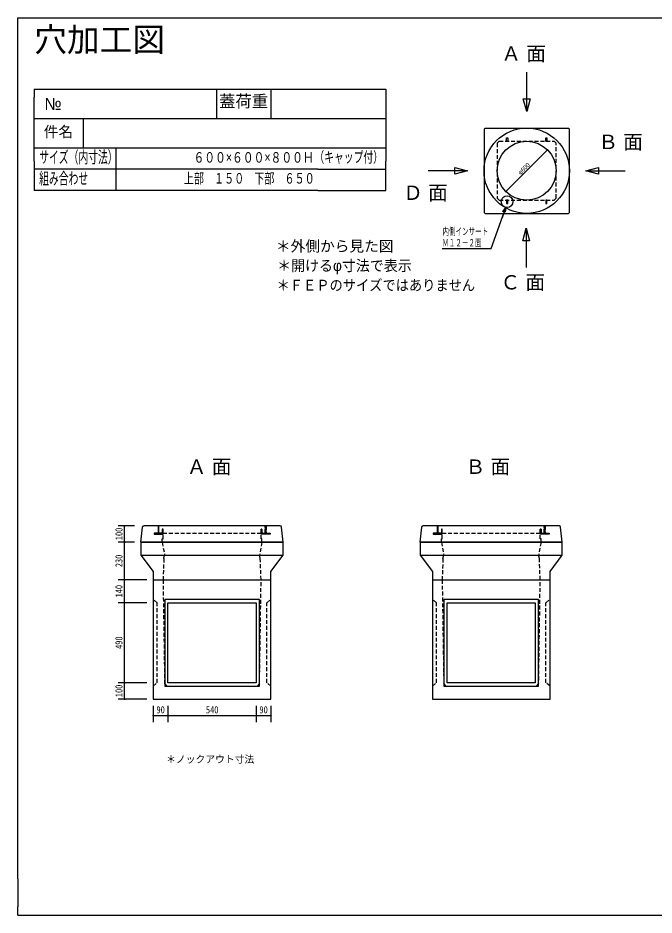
# Model space of a CAD drawing. Units: millimetres, scale not verified. Extents: x -3704 to 3796, y -2790 to 2696.
# Drawn here: x -3704 to 189, y -2790 to 2696 of the extents above; entities that cross this region are included whole.
import ezdxf
from ezdxf.enums import TextEntityAlignment as Align

# ---------------------------------------------------------------- set-up
doc = ezdxf.new("R2010")
doc.units = ezdxf.units.MM
doc.header["$LTSCALE"] = 20
doc.linetypes.add('DASHED1', pattern=[1.8, 1.2, -0.6])
doc.layers.add('0-0_レイヤ_1', color=7, linetype='Continuous')
doc.layers.add('0-9_レイヤ10', color=7, linetype='Continuous')
doc.styles.add('HG丸ｺﾞｼｯｸM-PRO', font='')
doc.styles.add('図脳フォント', font='')
doc.styles.add('ＭＳ ゴシック', font='')
doc.styles.get('HG丸ｺﾞｼｯｸM-PRO').set_extended_font_data('HG丸ｺﾞｼｯｸM-PRO')
doc.styles.get('図脳フォント').set_extended_font_data('図脳フォント')
doc.styles.get('ＭＳ ゴシック').set_extended_font_data('MS Gothic')

msp = doc.modelspace()

# ---------------------------------------------------------------- hatches: boundary and pattern name
at = {"layer": '0-0_レイヤ_1'}
for points in [[(-457.49, 1889.16, 1), (-469.49, 1889.16, 1)], [(-712.05, 1634.6, 1), (-724.05, 1634.6, 1)]]:
    msp.add_hatch(color=256, dxfattribs=at).paths.add_polyline_path(points)
at = {"layer": '0-9_レイヤ10'}
for points in [[(-3045.12, -410, 1), (-3057.12, -410, 1)], [(-3045.12, -510, 1), (-3057.12, -510, 1)], [(-3045.12, -740, 1), (-3057.12, -740, 1)], [(-3045.12, -880, 1), (-3057.12, -880, 1)], [(-3045.12, -1370, 1), (-3057.12, -1370, 1)], [(-3045.12, -1470, 1), (-3057.12, -1470, 1)], [(-2870.12, -1570, 1), (-2882.12, -1570, 1)], [(-2780.12, -1570, 1), (-2792.12, -1570, 1)], [(-2240.12, -1570, 1), (-2252.12, -1570, 1)], [(-2150.12, -1570, 1), (-2162.12, -1570, 1)]]:
    msp.add_hatch(color=256, dxfattribs=at).paths.add_polyline_path(points)

# ---------------------------------------------------------------- linework, layer by layer
at = {"layer": '0-0_レイヤ_1'}
for p, q in [((-3704.12, -2568.82), (-3704.12, 2646.47)), ((-590.77, 2123.88), (-590.77, 2363.88)), ((-3604.12, 2261.49), (-1868.91, 2261.49)), ((-3604.12, 2261.49), (-3604.12, 2211.49)), ((-2157.31, 2261.49), (-2157.31, 2131.49)), ((-1868.91, 2261.49), (-1451.85, 2261.49)), ((-1451.85, 2261.49), (-1451.85, 2211.49)), ((-3604.12, 1821.49), (-3604.12, 2211.49)), ((-1451.85, 2211.49), (-1451.85, 1821.49)), ((-2157.31, 2131.49), (-2157.31, 2081.49)), ((-3604.12, 2081.49), (-1451.85, 2081.49)), ((-3305.48, 2081.49), (-3305.48, 1901.49)), ((-714.37, 1941.88), (-707.17, 1941.88)), ((-474.37, 1941.88), (-467.17, 1941.88)), ((-3102.8, 1641.49), (-3102.8, 1901.49)), ((-463.49, 1889.16), (-718.05, 1634.6)), ((-3604.12, 1821.49), (-3604.12, 1641.49)), ((-1451.85, 1641.49), (-1451.85, 1821.49)), ((-1868.91, 1771.49), (-3604.12, 1771.49)), ((-1868.91, 1771.49), (-1451.85, 1771.49)), ((-952.77, 1761.88), (-1192.77, 1761.88)), ((-228.77, 1761.88), (11.23, 1761.88)), ((-1868.91, 1641.49), (-3604.12, 1641.49)), ((-1868.91, 1641.49), (-1451.85, 1641.49)), ((-707.17, 1581.88), (-714.37, 1581.88)), ((-467.17, 1581.88), (-474.37, 1581.88)), ((-335.77, 1500.88), (-329.77, 1506.88)), ((-593.63, 1410.54), (-593.63, 1170.54)), ((-1107.72, 1285.73), (-808.12, 1285.73)), ((-2951.12, -510), (-2941.12, -417.5)), ((-2098.62, -410), (-2933.62, -410)), ((-2846.12, -412), (-2841.12, -412)), ((-2846.12, -414), (-2841.12, -414)), ((-2846.12, -416), (-2841.12, -416)), ((-2846.12, -418), (-2841.12, -418)), ((-2846.12, -420), (-2841.12, -420)), ((-2846.12, -422), (-2841.12, -422)), ((-2846.12, -424), (-2841.12, -424)), ((-2846.12, -426), (-2841.12, -426)), ((-2846.12, -428), (-2841.12, -428)), ((-2846.12, -430), (-2841.12, -430)), ((-2846.12, -432), (-2841.12, -432)), ((-2846.12, -434), (-2841.12, -434)), ((-2846.12, -436), (-2841.12, -436)), ((-2846.12, -438), (-2841.12, -438)), ((-2821.12, -430), (-2816.12, -430)), ((-2821.12, -432), (-2816.12, -432)), ((-2821.12, -434), (-2816.12, -434)), ((-2821.12, -436), (-2816.12, -436)), ((-2821.12, -438), (-2816.12, -438)), ((-2216.12, -430), (-2211.12, -430)), ((-2216.12, -432), (-2211.12, -432)), ((-2216.12, -434), (-2211.12, -434)), ((-2216.12, -436), (-2211.12, -436)), ((-2216.12, -438), (-2211.12, -438)), ((-2191.12, -412), (-2186.12, -412)), ((-2191.12, -414), (-2186.12, -414)), ((-2191.12, -416), (-2186.12, -416)), ((-2191.12, -418), (-2186.12, -418)), ((-2191.12, -420), (-2186.12, -420)), ((-2191.12, -422), (-2186.12, -422)), ((-2191.12, -424), (-2186.12, -424)), ((-2191.12, -426), (-2186.12, -426)), ((-2191.12, -428), (-2186.12, -428)), ((-2191.12, -430), (-2186.12, -430)), ((-2191.12, -432), (-2186.12, -432)), ((-2191.12, -434), (-2186.12, -434)), ((-2191.12, -436), (-2186.12, -436)), ((-2191.12, -438), (-2186.12, -438)), ((-1243.12, -510), (-1233.12, -417.5)), ((-390.62, -410), (-1225.62, -410)), ((-1138.12, -412), (-1133.12, -412)), ((-1138.12, -414), (-1133.12, -414)), ((-1138.12, -416), (-1133.12, -416)), ((-1138.12, -418), (-1133.12, -418)), ((-1138.12, -420), (-1133.12, -420)), ((-1138.12, -422), (-1133.12, -422)), ((-1138.12, -424), (-1133.12, -424)), ((-1138.12, -426), (-1133.12, -426)), ((-1138.12, -428), (-1133.12, -428)), ((-1138.12, -430), (-1133.12, -430)), ((-1138.12, -432), (-1133.12, -432)), ((-1138.12, -434), (-1133.12, -434)), ((-1138.12, -436), (-1133.12, -436)), ((-1138.12, -438), (-1133.12, -438)), ((-1113.12, -430), (-1108.12, -430)), ((-1113.12, -432), (-1108.12, -432)), ((-1113.12, -434), (-1108.12, -434)), ((-1113.12, -436), (-1108.12, -436)), ((-1113.12, -438), (-1108.12, -438)), ((-508.12, -430), (-503.12, -430)), ((-508.12, -432), (-503.12, -432)), ((-508.12, -434), (-503.12, -434)), ((-508.12, -436), (-503.12, -436)), ((-508.12, -438), (-503.12, -438)), ((-483.12, -412), (-478.12, -412)), ((-483.12, -414), (-478.12, -414)), ((-483.12, -416), (-478.12, -416)), ((-483.12, -418), (-478.12, -418)), ((-483.12, -420), (-478.12, -420)), ((-483.12, -422), (-478.12, -422)), ((-483.12, -424), (-478.12, -424)), ((-483.12, -426), (-478.12, -426)), ((-483.12, -428), (-478.12, -428)), ((-483.12, -430), (-478.12, -430)), ((-483.12, -432), (-478.12, -432)), ((-483.12, -434), (-478.12, -434)), ((-483.12, -436), (-478.12, -436)), ((-483.12, -438), (-478.12, -438)), ((-2871.12, -456), (-2821.12, -456)), ((-2871.12, -458), (-2821.12, -458)), ((-2871.12, -460), (-2821.12, -460)), ((-2846.12, -440), (-2841.12, -440)), ((-2846.12, -442), (-2841.12, -442)), ((-2846.12, -444), (-2841.12, -444)), ((-2846.12, -446), (-2841.12, -446)), ((-2846.12, -448), (-2841.12, -448)), ((-2846.12, -450), (-2841.12, -450)), ((-2846.12, -452), (-2841.12, -452)), ((-2846.12, -454), (-2841.12, -454)), ((-2821.12, -440), (-2816.12, -440)), ((-2821.12, -442), (-2816.12, -442)), ((-2821.12, -444), (-2816.12, -444)), ((-2821.12, -446), (-2816.12, -446)), ((-2821.12, -448), (-2816.12, -448)), ((-2821.12, -450), (-2816.12, -450)), ((-2821.12, -452), (-2816.12, -452)), ((-2821.12, -454), (-2816.12, -454)), ((-2821.12, -456), (-2816.12, -456)), ((-2821.12, -458), (-2816.12, -458)), ((-2821.12, -460), (-2816.12, -460)), ((-2216.12, -440), (-2211.12, -440)), ((-2216.12, -442), (-2211.12, -442)), ((-2216.12, -444), (-2211.12, -444)), ((-2216.12, -446), (-2211.12, -446)), ((-2216.12, -448), (-2211.12, -448)), ((-2216.12, -450), (-2211.12, -450)), ((-2216.12, -452), (-2211.12, -452)), ((-2216.12, -454), (-2211.12, -454)), ((-2216.12, -456), (-2161.12, -456)), ((-2216.12, -458), (-2161.12, -458)), ((-2191.12, -440), (-2186.12, -440)), ((-2191.12, -442), (-2186.12, -442)), ((-2191.12, -444), (-2186.12, -444)), ((-2191.12, -446), (-2186.12, -446)), ((-2191.12, -448), (-2186.12, -448)), ((-2191.12, -450), (-2186.12, -450)), ((-2191.12, -452), (-2186.12, -452)), ((-2191.12, -454), (-2186.12, -454)), ((-1163.12, -456), (-1113.12, -456)), ((-1163.12, -458), (-1113.12, -458)), ((-1163.12, -460), (-1113.12, -460)), ((-1138.12, -440), (-1133.12, -440)), ((-1138.12, -442), (-1133.12, -442)), ((-1138.12, -444), (-1133.12, -444)), ((-1138.12, -446), (-1133.12, -446)), ((-1138.12, -448), (-1133.12, -448)), ((-1138.12, -450), (-1133.12, -450)), ((-1138.12, -452), (-1133.12, -452)), ((-1138.12, -454), (-1133.12, -454)), ((-1113.12, -440), (-1108.12, -440)), ((-1113.12, -442), (-1108.12, -442)), ((-1113.12, -444), (-1108.12, -444)), ((-1113.12, -446), (-1108.12, -446)), ((-1113.12, -448), (-1108.12, -448)), ((-1113.12, -450), (-1108.12, -450)), ((-1113.12, -452), (-1108.12, -452)), ((-1113.12, -454), (-1108.12, -454)), ((-1113.12, -456), (-1108.12, -456)), ((-1113.12, -458), (-1108.12, -458)), ((-1113.12, -460), (-1108.12, -460)), ((-508.12, -440), (-503.12, -440)), ((-508.12, -442), (-503.12, -442)), ((-508.12, -444), (-503.12, -444)), ((-508.12, -446), (-503.12, -446)), ((-508.12, -448), (-503.12, -448)), ((-508.12, -450), (-503.12, -450)), ((-508.12, -452), (-503.12, -452)), ((-508.12, -454), (-503.12, -454)), ((-508.12, -456), (-453.12, -456)), ((-508.12, -458), (-453.12, -458)), ((-483.12, -440), (-478.12, -440)), ((-483.12, -442), (-478.12, -442)), ((-483.12, -444), (-478.12, -444)), ((-483.12, -446), (-478.12, -446)), ((-483.12, -448), (-478.12, -448)), ((-483.12, -450), (-478.12, -450)), ((-483.12, -452), (-478.12, -452)), ((-483.12, -454), (-478.12, -454)), ((-2081.12, -510), (-2951.12, -510)), ((-2951.12, -510), (-2951.12, -590)), ((-2081.12, -590), (-2081.12, -510)), ((-373.12, -510), (-1243.12, -510)), ((-1243.12, -510), (-1243.12, -590)), ((-373.12, -590), (-373.12, -510)), ((-2951.12, -590), (-2081.12, -590)), ((-2951.12, -590), (-2876.12, -690)), ((-2156.12, -690), (-2081.12, -590)), ((-1243.12, -590), (-373.12, -590)), ((-1243.12, -590), (-1168.12, -690)), ((-448.12, -690), (-373.12, -590)), ((-2876.12, -690), (-2876.12, -740)), ((-2156.12, -740), (-2156.12, -690)), ((-1168.12, -690), (-1168.12, -740)), ((-448.12, -740), (-448.12, -690)), ((-2876.12, -740), (-2876.12, -1470)), ((-2876.12, -740), (-2156.12, -740)), ((-2156.12, -1470), (-2156.12, -740)), ((-1168.12, -740), (-1168.12, -1470)), ((-1168.12, -740), (-448.12, -740)), ((-448.12, -1470), (-448.12, -740)), ((-2806.12, -860), (-2806.12, -1390)), ((-2226.12, -860), (-2806.12, -860)), ((-2226.12, -1390), (-2226.12, -860)), ((-1098.12, -860), (-1098.12, -1390)), ((-518.12, -860), (-1098.12, -860)), ((-518.12, -1390), (-518.12, -860)), ((-2786.12, -1370), (-2786.12, -880)), ((-2786.12, -880), (-2246.12, -880)), ((-2246.12, -880), (-2246.12, -1370)), ((-1078.12, -1370), (-1078.12, -880)), ((-1078.12, -880), (-538.12, -880)), ((-538.12, -880), (-538.12, -1370)), ((-2246.12, -1370), (-2786.12, -1370)), ((-538.12, -1370), (-1078.12, -1370)), ((-2806.12, -1390), (-2226.12, -1390)), ((-1098.12, -1390), (-518.12, -1390)), ((-2876.12, -1470), (-2156.12, -1470)), ((-1168.12, -1470), (-448.12, -1470)), ((-3704.12, -2568.82), (-3704.12, -2740.32)), ((-3704.12, -2790.32), (-3704.12, -2740.32)), ((-3704.12, -2790.32), (-3532.94, -2790.32))]:
    msp.add_line(p, q, dxfattribs=at)
at = {"layer": '0-0_レイヤ_1', "linetype": 'DASHED1'}
for p, q in [((-770.77, 1929.88), (-758.77, 1941.88)), ((-758.77, 1941.88), (-422.77, 1941.88)), ((-410.77, 1929.88), (-422.77, 1941.88)), ((-2816.12, -455), (-2216.12, -455)), ((-1108.12, -455), (-508.12, -455)), ((-2821.12, -510), (-2806.12, -590)), ((-2211.12, -510), (-2226.12, -590)), ((-1113.12, -510), (-1098.12, -590)), ((-503.12, -510), (-518.12, -590)), ((-2811.12, -610), (-2816.12, -740)), ((-2216.12, -740), (-2221.12, -610)), ((-1103.12, -610), (-1108.12, -740)), ((-508.12, -740), (-513.12, -610)), ((-2816.12, -740), (-2806.12, -1390)), ((-2226.12, -1390), (-2216.12, -740)), ((-1108.12, -740), (-1098.12, -1390)), ((-518.12, -1390), (-508.12, -740)), ((-2851.12, -880), (-2876.12, -860)), ((-2181.12, -880), (-2156.12, -860)), ((-1143.12, -880), (-1168.12, -860)), ((-473.12, -880), (-448.12, -860)), ((-2851.12, -1370), (-2851.12, -880)), ((-2181.12, -1370), (-2181.12, -880)), ((-1143.12, -1370), (-1143.12, -880)), ((-473.12, -1370), (-473.12, -880)), ((-2876.12, -1390), (-2851.12, -1370)), ((-2791.12, -1390), (-2811.12, -1370)), ((-2241.12, -1390), (-2221.12, -1370)), ((-2156.12, -1390), (-2181.12, -1370)), ((-1168.12, -1390), (-1143.12, -1370)), ((-1083.12, -1390), (-1103.12, -1370)), ((-533.12, -1390), (-513.12, -1370)), ((-448.12, -1390), (-473.12, -1370)), ((-2806.12, -1390), (-2226.12, -1390)), ((-1098.12, -1390), (-518.12, -1390))]:
    msp.add_line(p, q, dxfattribs=at)
at = {"layer": '0-0_レイヤ_1'}
for points in [[(-3704.12, 2646.47), (-3704.12, 2696.47), (-3532.94, 2696.47)], [(-3532.94, 2696.47), (3545.88, 2696.47), (3795.88, 2696.47)], [(-2488.3, 2261.49), (-2488.3, 2131.49), (-2488.3, 2081.49)], [(-851.77, 2016.88), (-845.77, 2022.88), (-335.77, 2022.88)], [(-851.77, 2016.88), (-851.77, 1506.88), (-845.77, 1500.88), (-335.77, 1500.88)], [(-329.77, 1506.88), (-329.77, 2016.88), (-335.77, 2022.88)], [(-714.37, 1941.88), (-714.37, 1962.88), (-707.17, 1962.88), (-707.17, 1941.88)], [(-474.37, 1941.88), (-474.37, 1962.88), (-467.17, 1962.88), (-467.17, 1941.88)], [(-3604.12, 1901.49), (-1868.91, 1901.49), (-1451.85, 1901.49)], [(-808.12, 1285.73), (-719.4, 1537.93), (-721.69, 1508.02), (-736.34, 1513.17), (-719.4, 1537.93), (-741.63, 1474.74)], [(-714.37, 1581.88), (-714.37, 1560.88), (-707.17, 1560.88), (-707.17, 1581.88)], [(-474.37, 1581.88), (-474.37, 1560.88), (-467.17, 1560.88), (-467.17, 1581.88)], [(-2951.12, -510), (-2081.12, -510), (-2091.12, -417.5)], [(-2941.12, -417.5), (-2939.11, -412.18), (-2933.62, -410)], [(-2841.12, -455), (-2841.12, -410), (-2846.12, -410), (-2846.12, -455)], [(-2091.12, -417.5), (-2093.57, -411.85), (-2098.62, -410)], [(-1243.12, -510), (-373.12, -510), (-383.12, -417.5)], [(-1233.12, -417.5), (-1231.11, -412.18), (-1225.62, -410)], [(-1133.12, -455), (-1133.12, -410), (-1138.12, -410), (-1138.12, -455)], [(-383.12, -417.5), (-385.57, -411.85), (-390.62, -410)], [(-2821.12, -455), (-2871.12, -455), (-2871.12, -460), (-2821.12, -460)], [(-1113.12, -455), (-1163.12, -455), (-1163.12, -460), (-1113.12, -460)], [(-3532.94, -2790.32), (3545.88, -2790.32), (3795.88, -2790.32), (3795.88, -2740.32)]]:
    msp.add_lwpolyline(points, dxfattribs=at)
for points in [[(-590.77, 2123.88), (-611.47, 2201.16), (-570.06, 2201.16)], [(-952.77, 1761.88), (-1030.04, 1741.18), (-1030.04, 1782.59)], [(-228.77, 1761.88), (-151.49, 1782.59), (-151.49, 1741.18)], [(-593.63, 1410.54), (-572.92, 1333.27), (-614.33, 1333.27)], [(-2816.12, -460), (-2816.12, -430), (-2821.12, -430), (-2821.12, -460)], [(-2216.12, -455), (-2211.12, -455), (-2211.12, -430), (-2216.12, -430)], [(-2191.12, -455), (-2186.12, -455), (-2186.12, -410), (-2191.12, -410)], [(-1108.12, -460), (-1108.12, -430), (-1113.12, -430), (-1113.12, -460)], [(-508.12, -455), (-503.12, -455), (-503.12, -430), (-508.12, -430)], [(-483.12, -455), (-478.12, -455), (-478.12, -410), (-483.12, -410)], [(-2216.12, -455), (-2161.12, -455), (-2161.12, -460), (-2216.12, -460)], [(-508.12, -455), (-453.12, -455), (-453.12, -460), (-508.12, -460)]]:
    msp.add_lwpolyline(points, close=True, dxfattribs=at)
at = {"layer": '0-0_レイヤ_1', "linetype": 'DASHED1'}
for points in [[(-770.77, 1929.88), (-770.77, 1593.88), (-758.77, 1581.88), (-422.77, 1581.88), (-410.77, 1593.88), (-410.77, 1929.88)], [(-2821.12, -510), (-2821.12, -490), (-2816.12, -490), (-2816.12, -430), (-2821.12, -430), (-2821.12, -455), (-2841.12, -455), (-2841.12, -410), (-2846.12, -410), (-2846.12, -455), (-2871.12, -455), (-2871.12, -460), (-2816.12, -460)], [(-2211.12, -510), (-2211.12, -490), (-2216.12, -490), (-2216.12, -430), (-2211.12, -430), (-2211.12, -455), (-2191.12, -455), (-2191.12, -410), (-2186.12, -410), (-2186.12, -455), (-2161.12, -455), (-2161.12, -460), (-2216.12, -460)], [(-1113.12, -510), (-1113.12, -490), (-1108.12, -490), (-1108.12, -430), (-1113.12, -430), (-1113.12, -455), (-1133.12, -455), (-1133.12, -410), (-1138.12, -410), (-1138.12, -455), (-1163.12, -455), (-1163.12, -460), (-1108.12, -460)], [(-503.12, -510), (-503.12, -490), (-508.12, -490), (-508.12, -430), (-503.12, -430), (-503.12, -455), (-483.12, -455), (-483.12, -410), (-478.12, -410), (-478.12, -455), (-453.12, -455), (-453.12, -460), (-508.12, -460)], [(-2811.12, -610), (-2808.62, -595), (-2806.12, -590)], [(-2221.12, -610), (-2223.7, -595), (-2226.12, -590)], [(-1103.12, -610), (-1100.62, -595), (-1098.12, -590)], [(-513.12, -610), (-515.7, -595), (-518.12, -590)]]:
    msp.add_lwpolyline(points, dxfattribs=at)
at = {"layer": '0-0_レイヤ_1'}
for centre, radius in [((-590.77, 1761.88), 261), ((-590.77, 1761.88), 180), ((-710.77, 1572.88), 36)]:
    msp.add_circle(centre, radius, dxfattribs=at)
at = {"layer": '0-9_レイヤ10'}
for p, q in [((-2991.12, -410), (-3091.12, -410)), ((-3051.12, -510), (-3051.12, -410)), ((-2991.12, -510), (-3091.12, -510)), ((-3051.12, -740), (-3051.12, -510)), ((-2916.12, -740), (-3091.12, -740)), ((-3051.12, -880), (-3051.12, -740)), ((-2916.12, -880), (-3091.12, -880)), ((-3051.12, -1370), (-3051.12, -880)), ((-2916.12, -1370), (-3091.12, -1370)), ((-3051.12, -1470), (-3051.12, -1370)), ((-2916.12, -1470), (-3091.12, -1470)), ((-2876.12, -1510), (-2876.12, -1610)), ((-2786.12, -1510), (-2786.12, -1610)), ((-2246.12, -1510), (-2246.12, -1610)), ((-2156.12, -1510), (-2156.12, -1610)), ((-2876.12, -1570), (-2786.12, -1570)), ((-2786.12, -1570), (-2246.12, -1570)), ((-2246.12, -1570), (-2156.12, -1570))]:
    msp.add_line(p, q, dxfattribs=at)

# ---------------------------------------------------------------- texts
at = {"layer": '0-0_レイヤ_1', "style": 'HG丸ｺﾞｼｯｸM-PRO'}
for s, height, p in [('穴加工図', 146.6, (-3604.12, 2446.47)), ('Ａ 面', 87.98, (-745.85, 2407.99)), ('№', 73.31, (-3542.16, 2112.23)), ('蓋荷重', 73.31, (-2473.3, 2128.47)), ('件名', 65.98, (-3546.26, 1948.04)), ('Ｂ 面', 87.98, (-152.52, 1868.1)), ('Ｄ 面', 87.98, (-1346.94, 1557.03)), ('＊外側から見た図', 65.98, (-2125.77, 1248.2)), ('Ｃ 面', 87.98, (-751.24, 1009.26)), ('Ａ 面', 87.98, (-2670.67, -118.53)), ('Ｂ 面', 87.98, (-964.65, -118.53))]:
    msp.add_text(s, height=height, dxfattribs=at).set_placement(p, align=Align.BOTTOM_LEFT)
for s, height, width, p in [('サイズ（内寸法）', 73.31, 0.6, (-3574.12, 1786.49)), ('６００×６００×８００Ｈ', 64.52, 0.75, (-2629.7, 1792)), ('（キャップ付）', 65.98, 0.65, (-1890.19, 1792.7)), ('組み合わせ', 73.31, 0.6, (-3574.12, 1656.49)), ('上部\u3000１５０\u3000下部\u3000６５０', 64.52, 0.7, (-2688.96, 1663.99)), ('内側インサート', 43.99, 0.65, (-1106.38, 1355.73)), ('Ｍ１２－２面', 43.99, 0.65, (-1107.72, 1285.73)), ('＊開けるφ寸法で表示', 65.98, 0.95, (-2118.21, 1128.91)), ('＊ＦＥＰのサイズではありません', 65.98, 0.9, (-2121.35, 1009.35))]:
    msp.add_text(s, height=height, dxfattribs=dict(at, width=width)).set_placement(p, align=Align.BOTTOM_LEFT)
at = {"layer": '0-0_レイヤ_1', "style": '図脳フォント'}
msp.add_text('φ600', height=26.39, rotation=45, dxfattribs=at).set_placement((-622.59, 1730.06), align=Align.BOTTOM_LEFT)
at = {"layer": '0-9_レイヤ10', "style": 'ＭＳ ゴシック', "width": 0.85}
for s, p in [('100', (-3051.12, -497.5)), ('230', (-3051.12, -662.5)), ('140', (-3051.12, -847.5)), ('490', (-3051.12, -1162.5)), ('100', (-3051.12, -1457.5))]:
    msp.add_text(s, height=43.99, rotation=90, dxfattribs=at).set_placement(p, align=Align.BOTTOM_LEFT)
for s, p in [('90', (-2856.12, -1570)), ('540', (-2553.62, -1570)), ('90', (-2226.12, -1570))]:
    msp.add_text(s, height=43.99, dxfattribs=at).set_placement(p, align=Align.BOTTOM_LEFT)
at = {"layer": '0-9_レイヤ10', "style": 'HG丸ｺﾞｼｯｸM-PRO'}
msp.add_text('＊ノックアウト寸法', height=43.99, dxfattribs=at).set_placement((-2797.61, -1872.57), align=Align.BOTTOM_LEFT)

doc.saveas('drawing.dxf')
